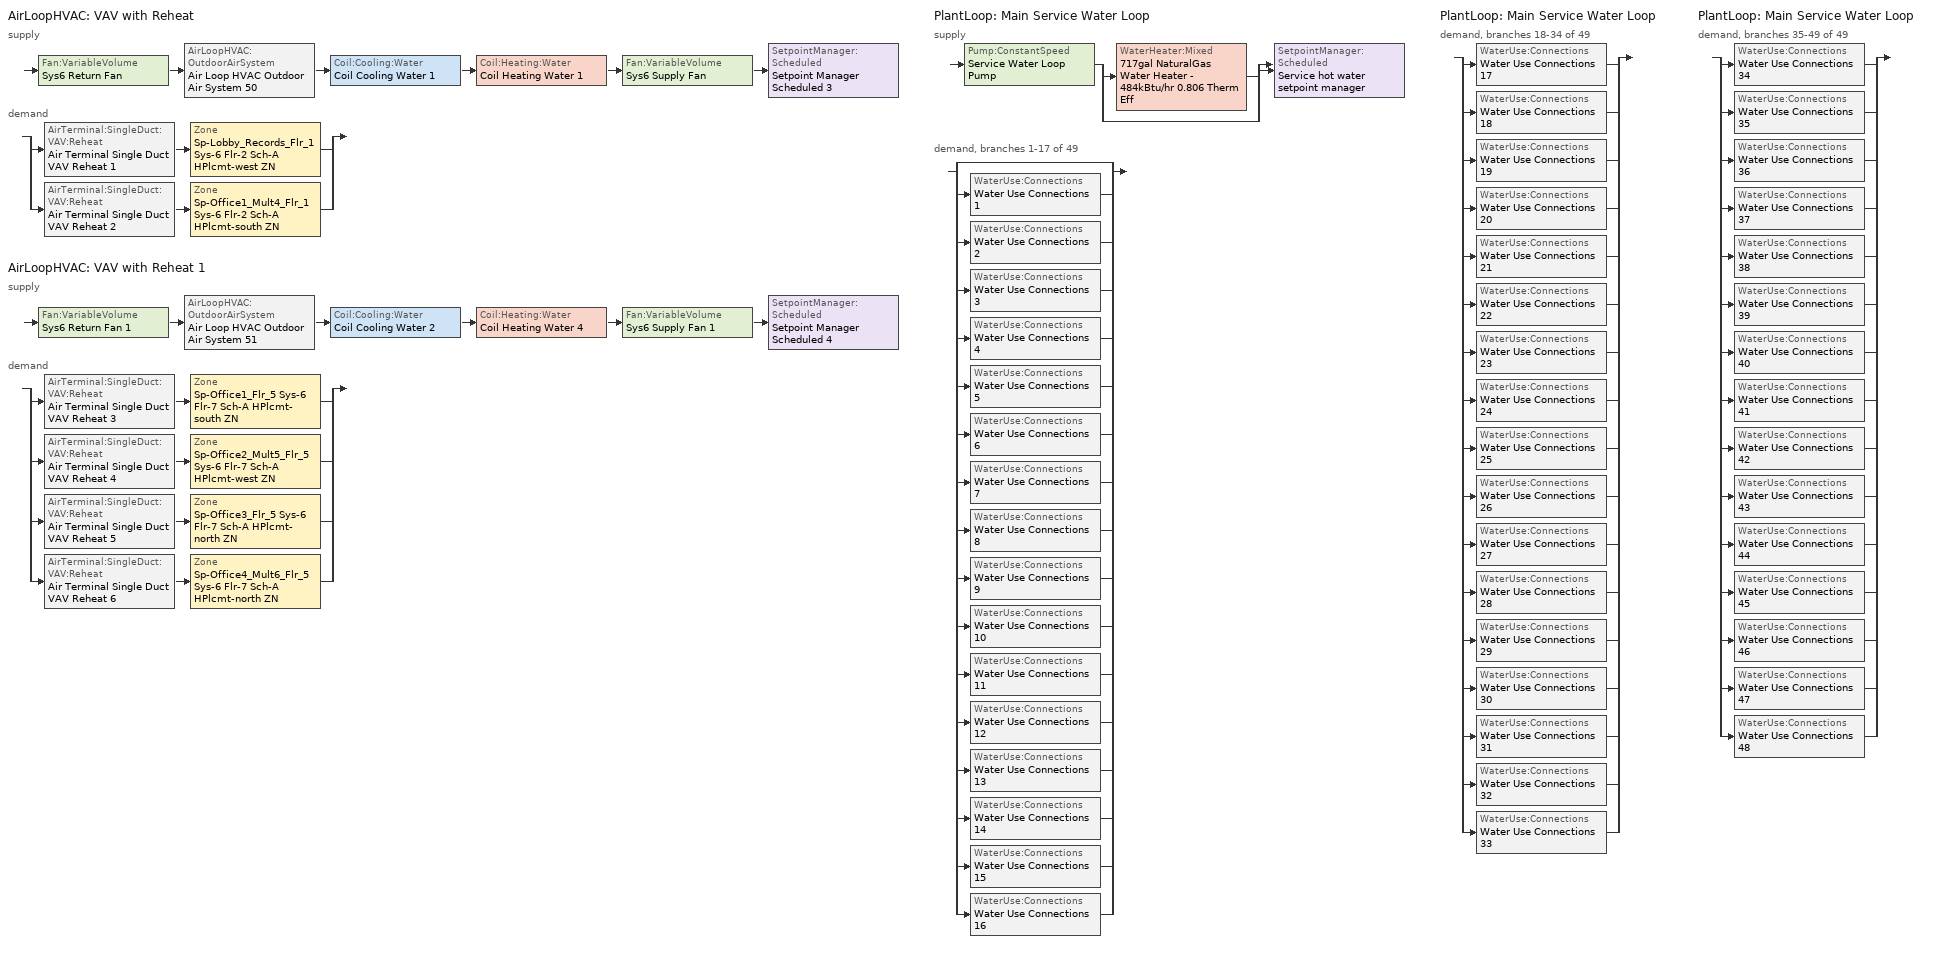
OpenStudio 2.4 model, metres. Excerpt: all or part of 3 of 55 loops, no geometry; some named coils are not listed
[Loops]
AirLoopHVAC 'VAV with Reheat'
 supply: Fan:VariableVolume 'Sys6 Return Fan' > AirLoopHVAC:OutdoorAirSystem 'Air Loop HVAC Outdoor Air System 50' > Coil:Cooling:Water 'Coil Cooling Water 1' > Coil:Heating:Water 'Coil Heating Water 1' > Fan:VariableVolume 'Sys6 Supply Fan' > SetpointManager:Scheduled 'Setpoint Manager Scheduled 3'
 demand: split
  | AirTerminal:SingleDuct:VAV:Reheat 'Air Terminal Single Duct VAV Reheat 1' > Zone 'Sp-Lobby_Records_Flr_1 Sys-6 Flr-2 Sch-A HPlcmt-west ZN'
  | AirTerminal:SingleDuct:VAV:Reheat 'Air Terminal Single Duct VAV Reheat 2' > Zone 'Sp-Office1_Mult4_Flr_1 Sys-6 Flr-2 Sch-A HPlcmt-south ZN'
AirLoopHVAC 'VAV with Reheat 1'
 supply: Fan:VariableVolume 'Sys6 Return Fan 1' > AirLoopHVAC:OutdoorAirSystem 'Air Loop HVAC Outdoor Air System 51' > Coil:Cooling:Water 'Coil Cooling Water 2' > Coil:Heating:Water 'Coil Heating Water 4' > Fan:VariableVolume 'Sys6 Supply Fan 1' > SetpointManager:Scheduled 'Setpoint Manager Scheduled 4'
 demand: split
  | AirTerminal:SingleDuct:VAV:Reheat 'Air Terminal Single Duct VAV Reheat 3' > Zone 'Sp-Office1_Flr_5 Sys-6 Flr-7 Sch-A HPlcmt-south ZN'
  | AirTerminal:SingleDuct:VAV:Reheat 'Air Terminal Single Duct VAV Reheat 4' > Zone 'Sp-Office2_Mult5_Flr_5 Sys-6 Flr-7 Sch-A HPlcmt-west ZN'
  | AirTerminal:SingleDuct:VAV:Reheat 'Air Terminal Single Duct VAV Reheat 5' > Zone 'Sp-Office3_Flr_5 Sys-6 Flr-7 Sch-A HPlcmt-north ZN'
  | AirTerminal:SingleDuct:VAV:Reheat 'Air Terminal Single Duct VAV Reheat 6' > Zone 'Sp-Office4_Mult6_Flr_5 Sys-6 Flr-7 Sch-A HPlcmt-north ZN'
PlantLoop 'Main Service Water Loop'
 supply: Pump:ConstantSpeed 'Service Water Loop Pump' > split
  | WaterHeater:Mixed '717gal NaturalGas Water Heater - 484kBtu/hr 0.806 Therm Eff'
  | bypass
  join > SetpointManager:Scheduled 'Service hot water setpoint manager'
 demand, branches 1-17 of 49: split
  | bypass
  | WaterUse:Connections 'Water Use Connections 1'
  | WaterUse:Connections 'Water Use Connections 2'
  | WaterUse:Connections 'Water Use Connections 3'
  | WaterUse:Connections 'Water Use Connections 4'
  | WaterUse:Connections 'Water Use Connections 5'
  | WaterUse:Connections 'Water Use Connections 6'
  | WaterUse:Connections 'Water Use Connections 7'
  | WaterUse:Connections 'Water Use Connections 8'
  | WaterUse:Connections 'Water Use Connections 9'
  | WaterUse:Connections 'Water Use Connections 10'
  | WaterUse:Connections 'Water Use Connections 11'
  | WaterUse:Connections 'Water Use Connections 12'
  | WaterUse:Connections 'Water Use Connections 13'
  | WaterUse:Connections 'Water Use Connections 14'
  | WaterUse:Connections 'Water Use Connections 15'
  | WaterUse:Connections 'Water Use Connections 16'
PlantLoop 'Main Service Water Loop'
 demand, branches 18-34 of 49: split
  | WaterUse:Connections 'Water Use Connections 17'
  | WaterUse:Connections 'Water Use Connections 18'
  | WaterUse:Connections 'Water Use Connections 19'
  | WaterUse:Connections 'Water Use Connections 20'
  | WaterUse:Connections 'Water Use Connections 21'
  | WaterUse:Connections 'Water Use Connections 22'
  | WaterUse:Connections 'Water Use Connections 23'
  | WaterUse:Connections 'Water Use Connections 24'
  | WaterUse:Connections 'Water Use Connections 25'
  | WaterUse:Connections 'Water Use Connections 26'
  | WaterUse:Connections 'Water Use Connections 27'
  | WaterUse:Connections 'Water Use Connections 28'
  | WaterUse:Connections 'Water Use Connections 29'
  | WaterUse:Connections 'Water Use Connections 30'
  | WaterUse:Connections 'Water Use Connections 31'
  | WaterUse:Connections 'Water Use Connections 32'
  | WaterUse:Connections 'Water Use Connections 33'
PlantLoop 'Main Service Water Loop'
 demand, branches 35-49 of 49: split
  | WaterUse:Connections 'Water Use Connections 34'
  | WaterUse:Connections 'Water Use Connections 35'
  | WaterUse:Connections 'Water Use Connections 36'
  | WaterUse:Connections 'Water Use Connections 37'
  | WaterUse:Connections 'Water Use Connections 38'
  | WaterUse:Connections 'Water Use Connections 39'
  | WaterUse:Connections 'Water Use Connections 40'
  | WaterUse:Connections 'Water Use Connections 41'
  | WaterUse:Connections 'Water Use Connections 42'
  | WaterUse:Connections 'Water Use Connections 43'
  | WaterUse:Connections 'Water Use Connections 44'
  | WaterUse:Connections 'Water Use Connections 45'
  | WaterUse:Connections 'Water Use Connections 46'
  | WaterUse:Connections 'Water Use Connections 47'
  | WaterUse:Connections 'Water Use Connections 48'
[Sizing:Zone] Zone Cooling Design Supply Air Temperature Input Method=SupplyAirTemperature; Zone Cooling Design Supply Air Temperature {C}=13; Zone Cooling Design Supply Air Temperature Difference {deltaC}=11.11; Zone Heating Design Supply Air Temperature Input Method=SupplyAirTemperature; Zone Heating Design Supply Air Temperature {C}=43; Zone Heating Design Supply Air Temperature Difference {deltaC}=11.11; Zone Cooling Design Supply Air Humidity Ratio {kg-H2O/kg-air}=0.0085; Zone Heating Design Supply Air Humidity Ratio {kg-H2O/kg-air}=0.008; Zone Heating Sizing Factor=1.3; Zone Cooling Sizing Factor=1.1; Cooling Design Air Flow Method=DesignDay; Heating Design Air Flow Method=DesignDay; Account for Dedicated Outdoor Air System=No; Dedicated Outdoor Air System Control Strategy=NeutralSupplyAir; Dedicated Outdoor Air Low Setpoint Temperature for Design {C}=autosize; Dedicated Outdoor Air High Setpoint Temperature for Design {C}=autosize
Sp-Lobby_Records_Flr_1 Sys-6 Flr-2 Sch-A HPlcmt-west ZN; Sp-Office1_Mult4_Flr_1 Sys-6 Flr-2 Sch-A HPlcmt-south ZN; Sp-Office3_Flr_5 Sys-6 Flr-7 Sch-A HPlcmt-north ZN; Sp-Office4_Mult6_Flr_5 Sys-6 Flr-7 Sch-A HPlcmt-north ZN; Sp-Office2_Mult5_Flr_5 Sys-6 Flr-7 Sch-A HPlcmt-west ZN; Sp-Office1_Flr_5 Sys-6 Flr-7 Sch-A HPlcmt-south ZN
[Zone equipment]
Sp-Lobby_Records_Flr_1 Sys-6 Flr-2 Sch-A HPlcmt-west ZN: Air Terminal Single Duct VAV Reheat 1, Zone HVAC Baseboard Convective Water 50
Sp-Office1_Mult4_Flr_1 Sys-6 Flr-2 Sch-A HPlcmt-south ZN: Air Terminal Single Duct VAV Reheat 2, Zone HVAC Baseboard Convective Water 51
Sp-Office3_Flr_5 Sys-6 Flr-7 Sch-A HPlcmt-north ZN: Air Terminal Single Duct VAV Reheat 5, Zone HVAC Baseboard Convective Water 54
Sp-Office4_Mult6_Flr_5 Sys-6 Flr-7 Sch-A HPlcmt-north ZN: Air Terminal Single Duct VAV Reheat 6, Zone HVAC Baseboard Convective Water 55
Sp-Office2_Mult5_Flr_5 Sys-6 Flr-7 Sch-A HPlcmt-west ZN: Air Terminal Single Duct VAV Reheat 4, Zone HVAC Baseboard Convective Water 53
Sp-Office1_Flr_5 Sys-6 Flr-7 Sch-A HPlcmt-south ZN: Air Terminal Single Duct VAV Reheat 3, Zone HVAC Baseboard Convective Water 52
[PlantLoop]
Main Service Water Loop: Glycol Concentration=0; Maximum Loop Temperature {C}=60; Minimum Loop Temperature {C}=10; Plant Loop Volume {m3}=Autocalculate; Load Distribution Scheme=Optimal
[Sizing:Plant]
Main Service Water Loop: Loop Type=Heating; Design Loop Exit Temperature {C}=60; Loop Design Temperature Difference {deltaC}=5; Sizing Option=NonCoincident; Zone Timesteps in Averaging Window=1; Coincident Sizing Factor Mode=None
[AirLoopHVAC] Design Supply Air Flow Rate {m3/s}=AutoSize
Name | Availability Schedule
VAV with Reheat | VAV with Reheat Occ Sch
VAV with Reheat 1 | VAV with Reheat 1 Occ Sch
[Sizing:System] Type of Load to Size On=Sensible; Design Outdoor Air Flow Rate {m3/s}=Autosize; Minimum System Air Flow Ratio=0.3; Preheat Design Temperature {C}=7; Preheat Design Humidity Ratio {kg-H2O/kg-Air}=0.008; Precool Design Temperature {C}=13; Precool Design Humidity Ratio {kg-H2O/kg-Air}=0.008; Central Cooling Design Supply Air Temperature {C}=13; Central Heating Design Supply Air Temperature {C}=13.1; Sizing Option=NonCoincident; 100% Outdoor Air in Cooling=No; 100% Outdoor Air in Heating=No; Central Cooling Design Supply Air Humidity Ratio {kg-H2O/kg-Air}=0.0085; Central Heating Design Supply Air Humidity Ratio {kg-H2O/kg-Air}=0.008; Cooling Design Air Flow Method=DesignDay; Cooling Design Air Flow Rate {m3/s}=0; Heating Design Air Flow Method=DesignDay; Heating Design Air Flow Rate {m3/s}=0; System Outdoor Air Method=ZoneSum; Zone Maximum Outdoor Air Fraction=1; Cooling Supply Air Flow Rate Per Floor Area {m3/s-m2}=0.00996765; Cooling Fraction of Autosized Cooling Supply Air Flow Rate=1; Cooling Supply Air Flow Rate Per Unit Cooling Capacity {m3/s-W}=3.94755e-05; Heating Supply Air Flow Rate Per Floor Area {m3/s-m2}=0.00996765; Heating Fraction of Autosized Heating Supply Air Flow Rate=1; Heating Fraction of Autosized Cooling Supply Air Flow Rate=1; Heating Supply Air Flow Rate Per Unit Heating Capacity {m3/s-W}=3.15882e-05; Cooling Design Capacity Method=CoolingDesignCapacity; Cooling Design Capacity {W}=autosize; Cooling Design Capacity Per Floor Area {W/m2}=234.7; Fraction of Autosized Cooling Design Capacity=1; Heating Design Capacity Method=HeatingDesignCapacity; Heating Design Capacity {W}=autosize; Heating Design Capacity Per Floor Area {W/m2}=157; Fraction of Autosized Heating Design Capacity=1; Central Cooling Capacity Control Method=OnOff
VAV with Reheat; VAV with Reheat 1
[Controller:OutdoorAir] Minimum Outdoor Air Flow Rate {m3/s}=autosize; Maximum Outdoor Air Flow Rate {m3/s}=Autosize; Economizer Control Type=DifferentialEnthalpy; Economizer Control Action Type=ModulateFlow; Lockout Type=NoLockout; Minimum Limit Type=FixedMinimum; High Humidity Control=No; Heat Recovery Bypass Control Type=BypassWhenWithinEconomizerLimits
Name | Minimum Outdoor Air Schedule | Controller Mechanical Ventilation
Controller Outdoor Air 50 | VAV with Reheat Occ Sch | Controller Mechanical Ventilation 50
Controller Outdoor Air 51 | VAV with Reheat 1 Occ Sch | Controller Mechanical Ventilation 51
[Controller:MechanicalVentilation] Availability Schedule=Always On Discrete; System Outdoor Air Method=ZoneSum
Controller Mechanical Ventilation 50; Controller Mechanical Ventilation 51
[AirLoopHVAC:OutdoorAirSystem]
Name | Controller
Air Loop HVAC Outdoor Air System 50 | Controller Outdoor Air 50
Air Loop HVAC Outdoor Air System 51 | Controller Outdoor Air 51
[Pump:ConstantSpeed]
Service Water Loop Pump: Rated Flow Rate {m3/s}=autosize; Rated Pump Head {Pa}=467509; Rated Power Consumption {W}=autosize; Motor Efficiency=0.855; Fraction of Motor Inefficiencies to Fluid Stream=0; Pump Control Type=Intermittent; Design Power Sizing Method=PowerPerFlowPerPressure; Design Electric Power per Unit Flow Rate {W/(m3/s)}=348701.1; Design Shaft Power per Unit Flow Rate per Unit Head {W-s/m3-Pa}=1.28205
[SetpointManager:Scheduled] Control Variable=Temperature
Name | Schedule
Setpoint Manager Scheduled 3 | Supply Air Temp
Setpoint Manager Scheduled 4 | Supply Air Temp 1
Service hot water setpoint manager | Service Water Loop Temp - 140F
[Fan:VariableVolume] Availability Schedule=Always On Discrete; Maximum Flow Rate {m3/s}=Autosize; Fan Power Minimum Flow Rate Input Method=Fraction; Fan Power Minimum Flow Fraction=0.68; Fan Power Minimum Air Flow Rate {m3/s}=0; Motor In Airstream Fraction=1; Fan Power Coefficient 1=-2.4176; Fan Power Coefficient 2=9.5874; Fan Power Coefficient 3=-11.559; Fan Power Coefficient 4=5.4009; Fan Power Coefficient 5=0
Name | Fan Efficiency | Pressure Rise {Pa} | Motor Efficiency
Sys6 Supply Fan; Sys6 Supply Fan 1 | 0.549965 | 1000 | 0.8461
Sys6 Return Fan; Sys6 Return Fan 1 | 0.299975 | 250 | 0.4615
[AirTerminal:SingleDuct:VAV:Reheat] Availability Schedule=Always On Discrete; Maximum Air Flow Rate {m3/s}=AutoSize; Zone Minimum Air Flow Input Method=Constant; Constant Minimum Air Flow Fraction=0.3; Maximum Hot Water or Steam Flow Rate {m3/s}=AutoSize; Minimum Hot Water or Steam Flow Rate {m3/s}=0; Convergence Tolerance=0.001; Damper Heating Action=Normal; Maximum Flow per Zone Floor Area During Reheat {m3/s-m2}=AutoSize; Maximum Flow Fraction During Reheat=0.5; Maximum Reheat Air Temperature {C}=43; Control For Outdoor Air=No
Name | Fixed Minimum Air Flow Rate {m3/s} | Reheat Coil
Air Terminal Single Duct VAV Reheat 1 | 2.94962 | Coil Heating Water 2
Air Terminal Single Duct VAV Reheat 2 | 0.0278709 | Coil Heating Water 3
Air Terminal Single Duct VAV Reheat 3 | 0.139391 | Coil Heating Water 5
Air Terminal Single Duct VAV Reheat 4 | 0.139318 | Coil Heating Water 6
Air Terminal Single Duct VAV Reheat 5 | 0.139355 | Coil Heating Water 7
Air Terminal Single Duct VAV Reheat 6 | 0.0278709 | Coil Heating Water 8
[WaterHeater:Mixed]
717gal NaturalGas Water Heater - 484kBtu/hr 0.806 Therm Eff: Tank Volume {m3}=2.71555; Setpoint Temperature Schedule=Service Water Loop Temp - 140F; Deadband Temperature Difference {deltaC}=2; Maximum Temperature Limit {C}=82.2222; Heater Control Type=Cycle; Heater Maximum Capacity {W}=141888; Heater Fuel Type=NaturalGas; Heater Thermal Efficiency=0.805868; Part Load Factor Curve=SWH-EFFFPLR-NECB2011; Off Cycle Parasitic Fuel Consumption Rate {W}=20; Off Cycle Parasitic Fuel Type=NaturalGas; Off Cycle Parasitic Heat Fraction to Tank=0.8; On Cycle Parasitic Fuel Type=NaturalGas; On Cycle Parasitic Heat Fraction to Tank=0; Ambient Temperature Indicator=Schedule; Ambient Temperature Schedule=Water Heater Ambient Temp Schedule - 70F; Off Cycle Loss Coefficient to Ambient Temperature {W/K}=21.411; On Cycle Loss Coefficient to Ambient Temperature {W/K}=21.411; Use Side Effectiveness=1; Source Side Effectiveness=1; Use Side Design Flow Rate {m3/s}=autosize; Source Side Design Flow Rate {m3/s}=autosize; Indirect Water Heating Recovery Time {hr}=1.5; Source Side Flow Control Mode=IndirectHeatPrimarySetpoint
[WaterUse:Connections]
Name | Water Use Equipment Name 1
Water Use Connections 1 | Basement Service Water Use 2.87gal/min
Water Use Connections 2 | Dining_flr_5 Service Water Use 0.53gal/min
Water Use Connections 3 | Er_exam1_mult4_flr_1 Service Water Use 0.09gal/min
Water Use Connections 4 | Er_exam3_mult4_flr_1 Service Water Use 0.09gal/min
Water Use Connections 5 | Er_nursestn_lobby_flr_1 Service Water Use 0.24gal/min
Water Use Connections 6 | Er_trauma1_flr_1 Service Water Use 0.02gal/min
Water Use Connections 7 | Er_trauma2_flr_1 Service Water Use 0.02gal/min
Water Use Connections 8 | Er_triage_mult4_flr_1 Service Water Use 0.09gal/min
Water Use Connections 9 | Icu_flr_2 Service Water Use 0.47gal/min
Water Use Connections 10 | Icu_nursestn_lobby_flr_2 Service Water Use 0.13gal/min
Water Use Connections 11 | Ic_patroom1_mult5_flr_2 Service Water Use 0.04gal/min
Water Use Connections 12 | Ic_patroom2_flr_2 Service Water Use 0.01gal/min
Water Use Connections 13 | Ic_patroom3_mult6_flr_2 Service Water Use 0.05gal/min
Water Use Connections 14 | Kitchen_flr_5 Service Water Use 0.47gal/min
Water Use Connections 15 | Lab_flr_3 Service Water Use 0.2gal/min
Water Use Connections 16 | Lab_flr_4 Service Water Use 0.2gal/min
Water Use Connections 17 | Lobby_records_flr_1 Service Water Use 0.57gal/min
Water Use Connections 18 | Nursestn_lobby_flr_3 Service Water Use 0.17gal/min
Water Use Connections 19 | Nursestn_lobby_flr_4 Service Water Use 0.17gal/min
Water Use Connections 20 | Nursestn_lobby_flr_5 Service Water Use 0.2gal/min
Water Use Connections 21 | Office1_flr_5 Service Water Use 0.03gal/min
Water Use Connections 22 | Office1_mult4_flr_1 Service Water Use 0.03gal/min
Water Use Connections 23 | Office2_mult5_flr_5 Service Water Use 0.13gal/min
Water Use Connections 24 | Office3_flr_5 Service Water Use 0.03gal/min
Water Use Connections 25 | Office4_mult6_flr_5 Service Water Use 0.03gal/min
Water Use Connections 26 | Or1_flr_2 Service Water Use 0.07gal/min
Water Use Connections 27 | Or2_mult5_flr_2 Service Water Use 0.36gal/min
Water Use Connections 28 | Or3_flr_2 Service Water Use 0.07gal/min
Water Use Connections 29 | Or4_flr_2 Service Water Use 0.29gal/min
Water Use Connections 30 | Or_nursestn_lobby_flr_2 Service Water Use 0.19gal/min
Water Use Connections 31 | Patroom1_mult10_flr_3 Service Water Use 0.08gal/min
Water Use Connections 32 | Patroom1_mult10_flr_4 Service Water Use 0.08gal/min
Water Use Connections 33 | Patroom2_flr_3 Service Water Use 0.01gal/min
Water Use Connections 34 | Patroom2_flr_4 Service Water Use 0.01gal/min
Water Use Connections 35 | Patroom3_mult10_flr_3 Service Water Use 0.08gal/min
Water Use Connections 36 | Patroom3_mult10_flr_4 Service Water Use 0.08gal/min
Water Use Connections 37 | Patroom4_flr_3 Service Water Use 0.01gal/min
Water Use Connections 38 | Patroom4_flr_4 Service Water Use 0.01gal/min
Water Use Connections 39 | Patroom5_mult10_flr_3 Service Water Use 0.08gal/min
Water Use Connections 40 | Patroom5_mult10_flr_4 Service Water Use 0.08gal/min
Water Use Connections 41 | Patroom6_flr_3 Service Water Use 0.01gal/min
Water Use Connections 42 | Patroom6_flr_4 Service Water Use 0.01gal/min
Water Use Connections 43 | Patroom7_mult10_flr_3 Service Water Use 0.08gal/min
Water Use Connections 44 | Patroom7_mult10_flr_4 Service Water Use 0.08gal/min
Water Use Connections 45 | Patroom8_flr_3 Service Water Use 0.01gal/min
Water Use Connections 46 | Patroom8_flr_4 Service Water Use 0.01gal/min
Water Use Connections 47 | Phystherapy_flr_3 Service Water Use 0.09gal/min
Water Use Connections 48 | Radiology_flr_4 Service Water Use 0.19gal/min
[WaterUse:Equipment:Definition]
Name | Peak Flow Rate {m3/s} | Target Temperature Schedule | Sensible Fraction Schedule | Latent Fraction Schedule
Basement Service Water Use Def 2.87gal/min | 0.000181035 | Schedule Ruleset 5 | Schedule Ruleset 3 | Schedule Ruleset 4
Dining_flr_5 Service Water Use Def 0.53gal/min | 3.3697e-05 | Schedule Ruleset 8 | Schedule Ruleset 6 | Schedule Ruleset 7
Er_exam1_mult4_flr_1 Service Water Use Def 0.09gal/min | 5.39732e-06 | Schedule Ruleset 11 | Schedule Ruleset 9 | Schedule Ruleset 10
Er_exam3_mult4_flr_1 Service Water Use Def 0.09gal/min | 5.39732e-06 | Schedule Ruleset 14 | Schedule Ruleset 12 | Schedule Ruleset 13
Er_nursestn_lobby_flr_1 Service Water Use Def 0.24gal/min | 1.50038e-05 | Schedule Ruleset 17 | Schedule Ruleset 15 | Schedule Ruleset 16
Er_trauma1_flr_1 Service Water Use Def 0.02gal/min | 1.34933e-06 | Schedule Ruleset 20 | Schedule Ruleset 18 | Schedule Ruleset 19
Er_trauma2_flr_1 Service Water Use Def 0.02gal/min | 1.34933e-06 | Schedule Ruleset 23 | Schedule Ruleset 21 | Schedule Ruleset 22
Er_triage_mult4_flr_1 Service Water Use Def 0.09gal/min | 5.39732e-06 | Schedule Ruleset 26 | Schedule Ruleset 24 | Schedule Ruleset 25
Icu_flr_2 Service Water Use Def 0.47gal/min | 2.99179e-05 | Schedule Ruleset 29 | Schedule Ruleset 27 | Schedule Ruleset 28
Icu_nursestn_lobby_flr_2 Service Water Use Def 0.13gal/min | 8.12072e-06 | Schedule Ruleset 32 | Schedule Ruleset 30 | Schedule Ruleset 31
Ic_patroom1_mult5_flr_2 Service Water Use Def 0.04gal/min | 2.52999e-06 | Schedule Ruleset 35 | Schedule Ruleset 33 | Schedule Ruleset 34
Ic_patroom2_flr_2 Service Water Use Def 0.01gal/min | 6.74665e-07 | Schedule Ruleset 38 | Schedule Ruleset 36 | Schedule Ruleset 37
Ic_patroom3_mult6_flr_2 Service Water Use Def 0.05gal/min | 3.03599e-06 | Schedule Ruleset 41 | Schedule Ruleset 39 | Schedule Ruleset 40
Kitchen_flr_5 Service Water Use Def 0.47gal/min | 2.99607e-05 | Schedule Ruleset 44 | Schedule Ruleset 42 | Schedule Ruleset 43
Lab_flr_3 Service Water Use Def 0.2gal/min | 1.28186e-05 | Schedule Ruleset 47 | Schedule Ruleset 45 | Schedule Ruleset 46
Lab_flr_4 Service Water Use Def 0.2gal/min | 1.28186e-05 | Schedule Ruleset 50 | Schedule Ruleset 48 | Schedule Ruleset 49
Lobby_records_flr_1 Service Water Use Def 0.57gal/min | 3.57004e-05 | Schedule Ruleset 53 | Schedule Ruleset 51 | Schedule Ruleset 52
Nursestn_lobby_flr_3 Service Water Use Def 0.17gal/min | 1.0999e-05 | Schedule Ruleset 56 | Schedule Ruleset 54 | Schedule Ruleset 55
Nursestn_lobby_flr_4 Service Water Use Def 0.17gal/min | 1.0999e-05 | Schedule Ruleset 59 | Schedule Ruleset 57 | Schedule Ruleset 58
Nursestn_lobby_flr_5 Service Water Use Def 0.2gal/min | 1.26348e-05 | Schedule Ruleset 62 | Schedule Ruleset 60 | Schedule Ruleset 61
Office1_flr_5 Service Water Use Def 0.03gal/min | 1.68711e-06 | Schedule Ruleset 65 | Schedule Ruleset 63 | Schedule Ruleset 64
Office1_mult4_flr_1 Service Water Use Def 0.03gal/min | 1.68666e-06 | Schedule Ruleset 68 | Schedule Ruleset 66 | Schedule Ruleset 67
Office2_mult5_flr_5 Service Water Use Def 0.13gal/min | 8.4311e-06 | Schedule Ruleset 71 | Schedule Ruleset 69 | Schedule Ruleset 70
Office3_flr_5 Service Water Use Def 0.03gal/min | 1.68666e-06 | Schedule Ruleset 74 | Schedule Ruleset 72 | Schedule Ruleset 73
Office4_mult6_flr_5 Service Water Use Def 0.03gal/min | 2.024e-06 | Schedule Ruleset 77 | Schedule Ruleset 75 | Schedule Ruleset 76
Or1_flr_2 Service Water Use Def 0.07gal/min | 4.5007e-06 | Schedule Ruleset 80 | Schedule Ruleset 78 | Schedule Ruleset 79
Or2_mult5_flr_2 Service Water Use Def 0.36gal/min | 2.25035e-05 | Schedule Ruleset 83 | Schedule Ruleset 81 | Schedule Ruleset 82
Or3_flr_2 Service Water Use Def 0.07gal/min | 4.5007e-06 | Schedule Ruleset 86 | Schedule Ruleset 84 | Schedule Ruleset 85
Or4_flr_2 Service Water Use Def 0.29gal/min | 1.80028e-05 | Schedule Ruleset 89 | Schedule Ruleset 87 | Schedule Ruleset 88
Or_nursestn_lobby_flr_2 Service Water Use Def 0.19gal/min | 1.22963e-05 | Schedule Ruleset 92 | Schedule Ruleset 90 | Schedule Ruleset 91
Patroom1_mult10_flr_3 Service Water Use Def 0.08gal/min | 5.05999e-06 | Schedule Ruleset 95 | Schedule Ruleset 93 | Schedule Ruleset 94
Patroom1_mult10_flr_4 Service Water Use Def 0.08gal/min | 5.05999e-06 | Schedule Ruleset 98 | Schedule Ruleset 96 | Schedule Ruleset 97
Patroom2_flr_3 Service Water Use Def 0.01gal/min | 8.43331e-07 | Schedule Ruleset 101 | Schedule Ruleset 99 | Schedule Ruleset 100
Patroom2_flr_4 Service Water Use Def 0.01gal/min | 8.43331e-07 | Schedule Ruleset 104 | Schedule Ruleset 102 | Schedule Ruleset 103
Patroom3_mult10_flr_3 Service Water Use Def 0.08gal/min | 4.89176e-06 | Schedule Ruleset 107 | Schedule Ruleset 105 | Schedule Ruleset 106
Patroom3_mult10_flr_4 Service Water Use Def 0.08gal/min | 4.89176e-06 | Schedule Ruleset 110 | Schedule Ruleset 108 | Schedule Ruleset 109
Patroom4_flr_3 Service Water Use Def 0.01gal/min | 8.43331e-07 | Schedule Ruleset 113 | Schedule Ruleset 111 | Schedule Ruleset 112
Patroom4_flr_4 Service Water Use Def 0.01gal/min | 8.43331e-07 | Schedule Ruleset 116 | Schedule Ruleset 114 | Schedule Ruleset 115
Patroom5_mult10_flr_3 Service Water Use Def 0.08gal/min | 5.05999e-06 | Schedule Ruleset 119 | Schedule Ruleset 117 | Schedule Ruleset 118
Patroom5_mult10_flr_4 Service Water Use Def 0.08gal/min | 5.05999e-06 | Schedule Ruleset 122 | Schedule Ruleset 120 | Schedule Ruleset 121
Patroom6_flr_3 Service Water Use Def 0.01gal/min | 6.74665e-07 | Schedule Ruleset 125 | Schedule Ruleset 123 | Schedule Ruleset 124
Patroom6_flr_4 Service Water Use Def 0.01gal/min | 6.74665e-07 | Schedule Ruleset 128 | Schedule Ruleset 126 | Schedule Ruleset 127
Patroom7_mult10_flr_3 Service Water Use Def 0.08gal/min | 4.89176e-06 | Schedule Ruleset 131 | Schedule Ruleset 129 | Schedule Ruleset 130
Patroom7_mult10_flr_4 Service Water Use Def 0.08gal/min | 4.89176e-06 | Schedule Ruleset 134 | Schedule Ruleset 132 | Schedule Ruleset 133
Patroom8_flr_3 Service Water Use Def 0.01gal/min | 6.74665e-07 | Schedule Ruleset 137 | Schedule Ruleset 135 | Schedule Ruleset 136
Patroom8_flr_4 Service Water Use Def 0.01gal/min | 6.74665e-07 | Schedule Ruleset 140 | Schedule Ruleset 138 | Schedule Ruleset 139
Phystherapy_flr_3 Service Water Use Def 0.09gal/min | 5.92255e-06 | Schedule Ruleset 143 | Schedule Ruleset 141 | Schedule Ruleset 142
Radiology_flr_4 Service Water Use Def 0.19gal/min | 1.18066e-05 | Schedule Ruleset 146 | Schedule Ruleset 144 | Schedule Ruleset 145
[WaterUse:Equipment]
Name | Water Use Equipment Definition | Space | Flow Rate Fraction Schedule
Basement Service Water Use 2.87gal/min | Basement Service Water Use Def 2.87gal/min | Basement | NECB-A-Service Water Heating
Dining_flr_5 Service Water Use 0.53gal/min | Dining_flr_5 Service Water Use Def 0.53gal/min | Dining_Flr_5 | NECB-B-Service Water Heating
Er_exam1_mult4_flr_1 Service Water Use 0.09gal/min | Er_exam1_mult4_flr_1 Service Water Use Def 0.09gal/min | ER_Exam1_Mult4_Flr_1 | NECB-H-Service Water Heating
Er_exam3_mult4_flr_1 Service Water Use 0.09gal/min | Er_exam3_mult4_flr_1 Service Water Use Def 0.09gal/min | ER_Exam3_Mult4_Flr_1 | NECB-H-Service Water Heating
Er_nursestn_lobby_flr_1 Service Water Use 0.24gal/min | Er_nursestn_lobby_flr_1 Service Water Use Def 0.24gal/min | ER_NurseStn_Lobby_Flr_1 | NECB-H-Service Water Heating
Er_trauma1_flr_1 Service Water Use 0.02gal/min | Er_trauma1_flr_1 Service Water Use Def 0.02gal/min | ER_Trauma1_Flr_1 | NECB-H-Service Water Heating
Er_trauma2_flr_1 Service Water Use 0.02gal/min | Er_trauma2_flr_1 Service Water Use Def 0.02gal/min | ER_Trauma2_Flr_1 | NECB-H-Service Water Heating
Er_triage_mult4_flr_1 Service Water Use 0.09gal/min | Er_triage_mult4_flr_1 Service Water Use Def 0.09gal/min | ER_Triage_Mult4_Flr_1 | NECB-H-Service Water Heating
Icu_flr_2 Service Water Use 0.47gal/min | Icu_flr_2 Service Water Use Def 0.47gal/min | ICU_Flr_2 | NECB-H-Service Water Heating
Icu_nursestn_lobby_flr_2 Service Water Use 0.13gal/min | Icu_nursestn_lobby_flr_2 Service Water Use Def 0.13gal/min | ICU_NurseStn_Lobby_Flr_2 | NECB-H-Service Water Heating
Ic_patroom1_mult5_flr_2 Service Water Use 0.04gal/min | Ic_patroom1_mult5_flr_2 Service Water Use Def 0.04gal/min | IC_PatRoom1_Mult5_Flr_2 | NECB-H-Service Water Heating
Ic_patroom2_flr_2 Service Water Use 0.01gal/min | Ic_patroom2_flr_2 Service Water Use Def 0.01gal/min | IC_PatRoom2_Flr_2 | NECB-H-Service Water Heating
Ic_patroom3_mult6_flr_2 Service Water Use 0.05gal/min | Ic_patroom3_mult6_flr_2 Service Water Use Def 0.05gal/min | IC_PatRoom3_Mult6_Flr_2 | NECB-H-Service Water Heating
Kitchen_flr_5 Service Water Use 0.47gal/min | Kitchen_flr_5 Service Water Use Def 0.47gal/min | Kitchen_Flr_5 | NECB-B-Service Water Heating
Lab_flr_3 Service Water Use 0.2gal/min | Lab_flr_3 Service Water Use Def 0.2gal/min | Lab_Flr_3 | NECB-A-Service Water Heating
Lab_flr_4 Service Water Use 0.2gal/min | Lab_flr_4 Service Water Use Def 0.2gal/min | Lab_Flr_4 | NECB-A-Service Water Heating
Lobby_records_flr_1 Service Water Use 0.57gal/min | Lobby_records_flr_1 Service Water Use Def 0.57gal/min | Lobby_Records_Flr_1 | NECB-A-Service Water Heating
Nursestn_lobby_flr_3 Service Water Use 0.17gal/min | Nursestn_lobby_flr_3 Service Water Use Def 0.17gal/min | NurseStn_Lobby_Flr_3 | NECB-H-Service Water Heating
Nursestn_lobby_flr_4 Service Water Use 0.17gal/min | Nursestn_lobby_flr_4 Service Water Use Def 0.17gal/min | NurseStn_Lobby_Flr_4 | NECB-H-Service Water Heating
Nursestn_lobby_flr_5 Service Water Use 0.2gal/min | Nursestn_lobby_flr_5 Service Water Use Def 0.2gal/min | NurseStn_Lobby_Flr_5 | NECB-H-Service Water Heating
Office1_flr_5 Service Water Use 0.03gal/min | Office1_flr_5 Service Water Use Def 0.03gal/min | Office1_Flr_5 | NECB-A-Service Water Heating
Office1_mult4_flr_1 Service Water Use 0.03gal/min | Office1_mult4_flr_1 Service Water Use Def 0.03gal/min | Office1_Mult4_Flr_1 | NECB-A-Service Water Heating
Office2_mult5_flr_5 Service Water Use 0.13gal/min | Office2_mult5_flr_5 Service Water Use Def 0.13gal/min | Office2_Mult5_Flr_5 | NECB-A-Service Water Heating
Office3_flr_5 Service Water Use 0.03gal/min | Office3_flr_5 Service Water Use Def 0.03gal/min | Office3_Flr_5 | NECB-A-Service Water Heating
Office4_mult6_flr_5 Service Water Use 0.03gal/min | Office4_mult6_flr_5 Service Water Use Def 0.03gal/min | Office4_Mult6_Flr_5 | NECB-A-Service Water Heating
Or1_flr_2 Service Water Use 0.07gal/min | Or1_flr_2 Service Water Use Def 0.07gal/min | OR1_Flr_2 | NECB-H-Service Water Heating
Or2_mult5_flr_2 Service Water Use 0.36gal/min | Or2_mult5_flr_2 Service Water Use Def 0.36gal/min | OR2_Mult5_Flr_2 | NECB-H-Service Water Heating
Or3_flr_2 Service Water Use 0.07gal/min | Or3_flr_2 Service Water Use Def 0.07gal/min | OR3_Flr_2 | NECB-H-Service Water Heating
Or4_flr_2 Service Water Use 0.29gal/min | Or4_flr_2 Service Water Use Def 0.29gal/min | OR4_Flr_2 | NECB-H-Service Water Heating
Or_nursestn_lobby_flr_2 Service Water Use 0.19gal/min | Or_nursestn_lobby_flr_2 Service Water Use Def 0.19gal/min | OR_NurseStn_Lobby_Flr_2 | NECB-H-Service Water Heating
Patroom1_mult10_flr_3 Service Water Use 0.08gal/min | Patroom1_mult10_flr_3 Service Water Use Def 0.08gal/min | PatRoom1_Mult10_Flr_3 | NECB-H-Service Water Heating
Patroom1_mult10_flr_4 Service Water Use 0.08gal/min | Patroom1_mult10_flr_4 Service Water Use Def 0.08gal/min | PatRoom1_Mult10_Flr_4 | NECB-H-Service Water Heating
Patroom2_flr_3 Service Water Use 0.01gal/min | Patroom2_flr_3 Service Water Use Def 0.01gal/min | PatRoom2_Flr_3 | NECB-H-Service Water Heating
Patroom2_flr_4 Service Water Use 0.01gal/min | Patroom2_flr_4 Service Water Use Def 0.01gal/min | PatRoom2_Flr_4 | NECB-H-Service Water Heating
Patroom3_mult10_flr_3 Service Water Use 0.08gal/min | Patroom3_mult10_flr_3 Service Water Use Def 0.08gal/min | PatRoom3_Mult10_Flr_3 | NECB-H-Service Water Heating
Patroom3_mult10_flr_4 Service Water Use 0.08gal/min | Patroom3_mult10_flr_4 Service Water Use Def 0.08gal/min | PatRoom3_Mult10_Flr_4 | NECB-H-Service Water Heating
Patroom4_flr_3 Service Water Use 0.01gal/min | Patroom4_flr_3 Service Water Use Def 0.01gal/min | PatRoom4_Flr_3 | NECB-H-Service Water Heating
Patroom4_flr_4 Service Water Use 0.01gal/min | Patroom4_flr_4 Service Water Use Def 0.01gal/min | PatRoom4_Flr_4 | NECB-H-Service Water Heating
Patroom5_mult10_flr_3 Service Water Use 0.08gal/min | Patroom5_mult10_flr_3 Service Water Use Def 0.08gal/min | PatRoom5_Mult10_Flr_3 | NECB-H-Service Water Heating
Patroom5_mult10_flr_4 Service Water Use 0.08gal/min | Patroom5_mult10_flr_4 Service Water Use Def 0.08gal/min | PatRoom5_Mult10_Flr_4 | NECB-H-Service Water Heating
Patroom6_flr_3 Service Water Use 0.01gal/min | Patroom6_flr_3 Service Water Use Def 0.01gal/min | PatRoom6_Flr_3 | NECB-H-Service Water Heating
Patroom6_flr_4 Service Water Use 0.01gal/min | Patroom6_flr_4 Service Water Use Def 0.01gal/min | PatRoom6_Flr_4 | NECB-H-Service Water Heating
Patroom7_mult10_flr_3 Service Water Use 0.08gal/min | Patroom7_mult10_flr_3 Service Water Use Def 0.08gal/min | PatRoom7_Mult10_Flr_3 | NECB-H-Service Water Heating
Patroom7_mult10_flr_4 Service Water Use 0.08gal/min | Patroom7_mult10_flr_4 Service Water Use Def 0.08gal/min | PatRoom7_Mult10_Flr_4 | NECB-H-Service Water Heating
Patroom8_flr_3 Service Water Use 0.01gal/min | Patroom8_flr_3 Service Water Use Def 0.01gal/min | PatRoom8_Flr_3 | NECB-H-Service Water Heating
Patroom8_flr_4 Service Water Use 0.01gal/min | Patroom8_flr_4 Service Water Use Def 0.01gal/min | PatRoom8_Flr_4 | NECB-H-Service Water Heating
Phystherapy_flr_3 Service Water Use 0.09gal/min | Phystherapy_flr_3 Service Water Use Def 0.09gal/min | PhysTherapy_Flr_3 | NECB-C-Service Water Heating
Radiology_flr_4 Service Water Use 0.19gal/min | Radiology_flr_4 Service Water Use Def 0.19gal/min | Radiology_Flr_4 | NECB-H-Service Water Heating
[Schedule:Ruleset]
Supply Air Temp: Default Day Schedule=Supply Air Temp Default
Supply Air Temp 1: Default Day Schedule=Supply Air Temp Default 1
Service Water Loop Temp - 140F: Default Day Schedule=Service Water Loop Temp - 140F Default
Water Heater Ambient Temp Schedule - 70F: Default Day Schedule=Water Heater Ambient Temp Schedule - 70F Default
Schedule Ruleset 3: Default Day Schedule=Schedule Day 7
Schedule Ruleset 4: Default Day Schedule=Schedule Day 8
Schedule Ruleset 5: Default Day Schedule=Schedule Day 9
NECB-A-Service Water Heating: Default Day Schedule=NECB-A-Service Water Heating Default
Schedule Ruleset 6: Default Day Schedule=Schedule Day 10
Schedule Ruleset 7: Default Day Schedule=Schedule Day 11
Schedule Ruleset 8: Default Day Schedule=Schedule Day 12
NECB-B-Service Water Heating: Default Day Schedule=NECB-B-Service Water Heating Default
Schedule Ruleset 9: Default Day Schedule=Schedule Day 13
Schedule Ruleset 10: Default Day Schedule=Schedule Day 14
Schedule Ruleset 11: Default Day Schedule=Schedule Day 15
NECB-H-Service Water Heating: Default Day Schedule=NECB-H-Service Water Heating Default
Schedule Ruleset 12: Default Day Schedule=Schedule Day 16
Schedule Ruleset 13: Default Day Schedule=Schedule Day 17
Schedule Ruleset 14: Default Day Schedule=Schedule Day 18
Schedule Ruleset 15: Default Day Schedule=Schedule Day 19
Schedule Ruleset 16: Default Day Schedule=Schedule Day 20
Schedule Ruleset 17: Default Day Schedule=Schedule Day 21
Schedule Ruleset 18: Default Day Schedule=Schedule Day 22
Schedule Ruleset 19: Default Day Schedule=Schedule Day 23
Schedule Ruleset 20: Default Day Schedule=Schedule Day 24
Schedule Ruleset 21: Default Day Schedule=Schedule Day 25
Schedule Ruleset 22: Default Day Schedule=Schedule Day 26
Schedule Ruleset 23: Default Day Schedule=Schedule Day 27
Schedule Ruleset 24: Default Day Schedule=Schedule Day 28
Schedule Ruleset 25: Default Day Schedule=Schedule Day 29
Schedule Ruleset 26: Default Day Schedule=Schedule Day 30
Schedule Ruleset 27: Default Day Schedule=Schedule Day 31
Schedule Ruleset 28: Default Day Schedule=Schedule Day 32
Schedule Ruleset 29: Default Day Schedule=Schedule Day 33
Schedule Ruleset 30: Default Day Schedule=Schedule Day 34
Schedule Ruleset 31: Default Day Schedule=Schedule Day 35
Schedule Ruleset 32: Default Day Schedule=Schedule Day 36
Schedule Ruleset 33: Default Day Schedule=Schedule Day 37
Schedule Ruleset 34: Default Day Schedule=Schedule Day 38
Schedule Ruleset 35: Default Day Schedule=Schedule Day 39
Schedule Ruleset 36: Default Day Schedule=Schedule Day 40
Schedule Ruleset 37: Default Day Schedule=Schedule Day 41
Schedule Ruleset 38: Default Day Schedule=Schedule Day 42
Schedule Ruleset 39: Default Day Schedule=Schedule Day 43
Schedule Ruleset 40: Default Day Schedule=Schedule Day 44
Schedule Ruleset 41: Default Day Schedule=Schedule Day 45
Schedule Ruleset 42: Default Day Schedule=Schedule Day 46
Schedule Ruleset 43: Default Day Schedule=Schedule Day 47
Schedule Ruleset 44: Default Day Schedule=Schedule Day 48
Schedule Ruleset 45: Default Day Schedule=Schedule Day 49
Schedule Ruleset 46: Default Day Schedule=Schedule Day 50
Schedule Ruleset 47: Default Day Schedule=Schedule Day 51
Schedule Ruleset 48: Default Day Schedule=Schedule Day 52
Schedule Ruleset 49: Default Day Schedule=Schedule Day 53
Schedule Ruleset 50: Default Day Schedule=Schedule Day 54
Schedule Ruleset 51: Default Day Schedule=Schedule Day 55
Schedule Ruleset 52: Default Day Schedule=Schedule Day 56
Schedule Ruleset 53: Default Day Schedule=Schedule Day 57
Schedule Ruleset 54: Default Day Schedule=Schedule Day 58
Schedule Ruleset 55: Default Day Schedule=Schedule Day 59
Schedule Ruleset 56: Default Day Schedule=Schedule Day 60
Schedule Ruleset 57: Default Day Schedule=Schedule Day 61
Schedule Ruleset 58: Default Day Schedule=Schedule Day 62
Schedule Ruleset 59: Default Day Schedule=Schedule Day 63
Schedule Ruleset 60: Default Day Schedule=Schedule Day 64
Schedule Ruleset 61: Default Day Schedule=Schedule Day 65
Schedule Ruleset 62: Default Day Schedule=Schedule Day 66
Schedule Ruleset 63: Default Day Schedule=Schedule Day 67
Schedule Ruleset 64: Default Day Schedule=Schedule Day 68
Schedule Ruleset 65: Default Day Schedule=Schedule Day 69
Schedule Ruleset 66: Default Day Schedule=Schedule Day 70
Schedule Ruleset 67: Default Day Schedule=Schedule Day 71
Schedule Ruleset 68: Default Day Schedule=Schedule Day 72
Schedule Ruleset 69: Default Day Schedule=Schedule Day 73
Schedule Ruleset 70: Default Day Schedule=Schedule Day 74
Schedule Ruleset 71: Default Day Schedule=Schedule Day 75
Schedule Ruleset 72: Default Day Schedule=Schedule Day 76
Schedule Ruleset 73: Default Day Schedule=Schedule Day 77
Schedule Ruleset 74: Default Day Schedule=Schedule Day 78
Schedule Ruleset 75: Default Day Schedule=Schedule Day 79
Schedule Ruleset 76: Default Day Schedule=Schedule Day 80
Schedule Ruleset 77: Default Day Schedule=Schedule Day 81
Schedule Ruleset 78: Default Day Schedule=Schedule Day 82
Schedule Ruleset 79: Default Day Schedule=Schedule Day 83
Schedule Ruleset 80: Default Day Schedule=Schedule Day 84
Schedule Ruleset 81: Default Day Schedule=Schedule Day 85
Schedule Ruleset 82: Default Day Schedule=Schedule Day 86
Schedule Ruleset 83: Default Day Schedule=Schedule Day 87
Schedule Ruleset 84: Default Day Schedule=Schedule Day 88
Schedule Ruleset 85: Default Day Schedule=Schedule Day 89
Schedule Ruleset 86: Default Day Schedule=Schedule Day 90
Schedule Ruleset 87: Default Day Schedule=Schedule Day 91
Schedule Ruleset 88: Default Day Schedule=Schedule Day 92
Schedule Ruleset 89: Default Day Schedule=Schedule Day 93
Schedule Ruleset 90: Default Day Schedule=Schedule Day 94
Schedule Ruleset 91: Default Day Schedule=Schedule Day 95
Schedule Ruleset 92: Default Day Schedule=Schedule Day 96
Schedule Ruleset 93: Default Day Schedule=Schedule Day 97
Schedule Ruleset 94: Default Day Schedule=Schedule Day 98
Schedule Ruleset 95: Default Day Schedule=Schedule Day 99
Schedule Ruleset 96: Default Day Schedule=Schedule Day 100
Schedule Ruleset 97: Default Day Schedule=Schedule Day 101
Schedule Ruleset 98: Default Day Schedule=Schedule Day 102
Schedule Ruleset 99: Default Day Schedule=Schedule Day 103
Schedule Ruleset 100: Default Day Schedule=Schedule Day 104
Schedule Ruleset 101: Default Day Schedule=Schedule Day 105
Schedule Ruleset 102: Default Day Schedule=Schedule Day 106
Schedule Ruleset 103: Default Day Schedule=Schedule Day 107
Schedule Ruleset 104: Default Day Schedule=Schedule Day 108
Schedule Ruleset 105: Default Day Schedule=Schedule Day 109
Schedule Ruleset 106: Default Day Schedule=Schedule Day 110
Schedule Ruleset 107: Default Day Schedule=Schedule Day 111
Schedule Ruleset 108: Default Day Schedule=Schedule Day 112
Schedule Ruleset 109: Default Day Schedule=Schedule Day 113
Schedule Ruleset 110: Default Day Schedule=Schedule Day 114
Schedule Ruleset 111: Default Day Schedule=Schedule Day 115
Schedule Ruleset 112: Default Day Schedule=Schedule Day 116
Schedule Ruleset 113: Default Day Schedule=Schedule Day 117
Schedule Ruleset 114: Default Day Schedule=Schedule Day 118
Schedule Ruleset 115: Default Day Schedule=Schedule Day 119
Schedule Ruleset 116: Default Day Schedule=Schedule Day 120
Schedule Ruleset 117: Default Day Schedule=Schedule Day 121
Schedule Ruleset 118: Default Day Schedule=Schedule Day 122
Schedule Ruleset 119: Default Day Schedule=Schedule Day 123
Schedule Ruleset 120: Default Day Schedule=Schedule Day 124
Schedule Ruleset 121: Default Day Schedule=Schedule Day 125
Schedule Ruleset 122: Default Day Schedule=Schedule Day 126
Schedule Ruleset 123: Default Day Schedule=Schedule Day 127
Schedule Ruleset 124: Default Day Schedule=Schedule Day 128
Schedule Ruleset 125: Default Day Schedule=Schedule Day 129
Schedule Ruleset 126: Default Day Schedule=Schedule Day 130
Schedule Ruleset 127: Default Day Schedule=Schedule Day 131
Schedule Ruleset 128: Default Day Schedule=Schedule Day 132
Schedule Ruleset 129: Default Day Schedule=Schedule Day 133
Schedule Ruleset 130: Default Day Schedule=Schedule Day 134
Schedule Ruleset 131: Default Day Schedule=Schedule Day 135
Schedule Ruleset 132: Default Day Schedule=Schedule Day 136
Schedule Ruleset 133: Default Day Schedule=Schedule Day 137
Schedule Ruleset 134: Default Day Schedule=Schedule Day 138
Schedule Ruleset 135: Default Day Schedule=Schedule Day 139
Schedule Ruleset 136: Default Day Schedule=Schedule Day 140
Schedule Ruleset 137: Default Day Schedule=Schedule Day 141
Schedule Ruleset 138: Default Day Schedule=Schedule Day 142
Schedule Ruleset 139: Default Day Schedule=Schedule Day 143
Schedule Ruleset 140: Default Day Schedule=Schedule Day 144
Schedule Ruleset 141: Default Day Schedule=Schedule Day 145
Schedule Ruleset 142: Default Day Schedule=Schedule Day 146
Schedule Ruleset 143: Default Day Schedule=Schedule Day 147
NECB-C-Service Water Heating: Default Day Schedule=NECB-C-Service Water Heating Default
Schedule Ruleset 144: Default Day Schedule=Schedule Day 148
Schedule Ruleset 145: Default Day Schedule=Schedule Day 149
Schedule Ruleset 146: Default Day Schedule=Schedule Day 150
VAV with Reheat Occ Sch: Default Day Schedule=VAV with Reheat Occ Sch Default; Summer Design Day Schedule=VAV with Reheat Occ Sch Summer Design Day; Winter Design Day Schedule=VAV with Reheat Occ Sch Winter Design Day
VAV with Reheat 1 Occ Sch: Default Day Schedule=VAV with Reheat 1 Occ Sch Default; Summer Design Day Schedule=VAV with Reheat 1 Occ Sch Summer Design Day; Winter Design Day Schedule=VAV with Reheat 1 Occ Sch Winter Design Day
[Schedule:Day]
Supply Air Temp Default; Supply Air Temp Default 1: 24, 0, 13
Service Water Loop Temp - 140F Default; Schedule Day 9; Schedule Day 12; Schedule Day 15; Schedule Day 18; Schedule Day 21; Schedule Day 24; Schedule Day 27; Schedule Day 30; Schedule Day 33; Schedule Day 36; Schedule Day 39; Schedule Day 42; Schedule Day 45; Schedule Day 48; Schedule Day 51; Schedule Day 54; Schedule Day 57; Schedule Day 60; Schedule Day 63; Schedule Day 66; Schedule Day 69; Schedule Day 72; Schedule Day 75; Schedule Day 78; Schedule Day 81; Schedule Day 84; Schedule Day 87; Schedule Day 90; Schedule Day 93; Schedule Day 96; Schedule Day 99; Schedule Day 102; Schedule Day 105; Schedule Day 108; Schedule Day 111; Schedule Day 114; Schedule Day 117; Schedule Day 120; Schedule Day 123; Schedule Day 126; Schedule Day 129; Schedule Day 132; Schedule Day 135; Schedule Day 138; Schedule Day 141; Schedule Day 144; Schedule Day 147; Schedule Day 150: 24, 0, 60
Water Heater Ambient Temp Schedule - 70F Default: 24, 0, 21.1111
Schedule Day 7; Schedule Day 10; Schedule Day 13; Schedule Day 16; Schedule Day 19; Schedule Day 22; Schedule Day 25; Schedule Day 28; Schedule Day 31; Schedule Day 34; Schedule Day 37; Schedule Day 40; Schedule Day 43; Schedule Day 46; Schedule Day 49; Schedule Day 52; Schedule Day 55; Schedule Day 58; Schedule Day 61; Schedule Day 64; Schedule Day 67; Schedule Day 70; Schedule Day 73; Schedule Day 76; Schedule Day 79; Schedule Day 82; Schedule Day 85; Schedule Day 88; Schedule Day 91; Schedule Day 94; Schedule Day 97; Schedule Day 100; Schedule Day 103; Schedule Day 106; Schedule Day 109; Schedule Day 112; Schedule Day 115; Schedule Day 118; Schedule Day 121; Schedule Day 124; Schedule Day 127; Schedule Day 130; Schedule Day 133; Schedule Day 136; Schedule Day 139; Schedule Day 142; Schedule Day 145; Schedule Day 148: 24, 0, 0.2
Schedule Day 8; NECB-A-Service Water Heating Sat Day; NECB-A-Service Water Heating Sun|Hol Day; Schedule Day 11; Schedule Day 14; Schedule Day 17; Schedule Day 20; Schedule Day 23; Schedule Day 26; Schedule Day 29; Schedule Day 32; Schedule Day 35; Schedule Day 38; Schedule Day 41; Schedule Day 44; Schedule Day 47; Schedule Day 50; Schedule Day 53; Schedule Day 56; Schedule Day 59; Schedule Day 62; Schedule Day 65; Schedule Day 68; Schedule Day 71; Schedule Day 74; Schedule Day 77; Schedule Day 80; Schedule Day 83; Schedule Day 86; Schedule Day 89; Schedule Day 92; Schedule Day 95; Schedule Day 98; Schedule Day 101; Schedule Day 104; Schedule Day 107; Schedule Day 110; Schedule Day 113; Schedule Day 116; Schedule Day 119; Schedule Day 122; Schedule Day 125; Schedule Day 128; Schedule Day 131; Schedule Day 134; Schedule Day 137; Schedule Day 140; Schedule Day 143; Schedule Day 146; Schedule Day 149: 24, 0, 0.05
NECB-A-Service Water Heating Default; NECB-A-Service Water Heating Default|Wkdy Day: 7, 0, 0.05, 8, 0, 0.1, 10, 0, 0.5, 16, 0, 0.9, 17, 0, 0.7, 18, 0, 0.5, 19, 0, 0.3, 22, 0, 0.2, 24, 0, 0.05
NECB-B-Service Water Heating Default; NECB-B-Service Water Heating Default|Wkdy Day: 1, 0, 0.6, 2, 0, 0.5, 9, 0, 0.05, 11, 0, 0.7, 12, 0, 0.4, 13, 0, 0.5, 15, 0, 0.6, 16, 0, 0.4, 18, 0, 0.3, 19, 0, 0.4, 20, 0, 0.5, 22, 0, 0.8, 24, 0, 0.9
NECB-B-Service Water Heating Sat Day: 1, 0, 0.7, 2, 0, 0.6, 9, 0, 0.05, 11, 0, 0.7, 12, 0, 0.4, 13, 0, 0.5, 15, 0, 0.6, 16, 0, 0.4, 18, 0, 0.3, 19, 0, 0.4, 20, 0, 0.5, 22, 0, 0.8, 24, 0, 0.9
NECB-B-Service Water Heating Sun|Hol Day: 1, 0, 0.5, 2, 0, 0.6, 9, 0, 0.05, 11, 0, 0.7, 12, 0, 0.4, 13, 0, 0.5, 15, 0, 0.6, 16, 0, 0.4, 18, 0, 0.3, 19, 0, 0.4, 20, 0, 0.5, 22, 0, 0.8, 24, 0, 0.5
NECB-H-Service Water Heating Default; NECB-H-Service Water Heating Default|Wkdy Day; NECB-H-Service Water Heating Sat Day; NECB-H-Service Water Heating Sun|Hol Day: 24, 0, 0.9
NECB-C-Service Water Heating Default; NECB-C-Service Water Heating Default|Wkdy Day: 8, 0, 0.05, 9, 0, 0.1, 10, 0, 0.2, 11, 0, 0.3, 12, 0, 0.4, 16, 0, 0.8, 17, 0, 0.6, 18, 0, 0.4, 19, 0, 0.3, 21, 0, 0.2, 24, 0, 0.05
NECB-C-Service Water Heating Sat Day: 8, 0, 0.05, 9, 0, 0.1, 10, 0, 0.2, 11, 0, 0.3, 12, 0, 0.5, 16, 0, 0.9, 17, 0, 0.7, 18, 0, 0.5, 19, 0, 0.3, 21, 0, 0.2, 24, 0, 0.05
NECB-C-Service Water Heating Sun|Hol Day: 10, 0, 0.05, 11, 0, 0.1, 12, 0, 0.2, 13, 0, 0.4, 15, 0, 0.8, 16, 0, 0.6, 17, 0, 0.4, 18, 0, 0.3, 19, 0, 0.2, 24, 0, 0.05
VAV with Reheat Occ Sch Default; VAV with Reheat Occ Sch Winter Design Day; VAV with Reheat Occ Sch Summer Design Day; VAV with Reheat 1 Occ Sch Default; VAV with Reheat 1 Occ Sch Winter Design Day; VAV with Reheat 1 Occ Sch Summer Design Day: 24, 0, 1
VAV with Reheat Occ Sch Monday; VAV with Reheat Occ Sch Tuesday; VAV with Reheat Occ Sch Wednesday; VAV with Reheat Occ Sch Thursday; VAV with Reheat Occ Sch Friday; VAV with Reheat 1 Occ Sch Monday; VAV with Reheat 1 Occ Sch Tuesday; VAV with Reheat 1 Occ Sch Wednesday; VAV with Reheat 1 Occ Sch Thursday; VAV with Reheat 1 Occ Sch Friday: 8, 0, 0, 19, 0, 1, 24, 0, 0
VAV with Reheat Occ Sch Saturday; VAV with Reheat Occ Sch Sunday; VAV with Reheat 1 Occ Sch Saturday; VAV with Reheat 1 Occ Sch Sunday: 24, 0, 0
[Schedule:Rule] Date Specification Type=DateRange; Start Month=1; Start Day=1; End Month=12
Name | Schedule Ruleset | Rule Order | Day Schedule | Apply Monday | Apply Tuesday | Apply Wednesday | Apply Thursday | Apply Friday | End Day | Apply Saturday | Apply Sunday
Schedule Rule 62 | NECB-A-Service Water Heating | 2 | NECB-A-Service Water Heating Default|Wkdy Day | Yes | Yes | Yes | Yes | Yes | 31
Schedule Rule 63 | NECB-A-Service Water Heating | 1 | NECB-A-Service Water Heating Sat Day |  |  |  |  |  | 31 | Yes
Schedule Rule 64 | NECB-A-Service Water Heating | 0 | NECB-A-Service Water Heating Sun|Hol Day |  |  |  |  |  | 31 |  | Yes
Schedule Rule 65 | NECB-B-Service Water Heating | 2 | NECB-B-Service Water Heating Default|Wkdy Day | Yes | Yes | Yes | Yes | Yes | 31
Schedule Rule 66 | NECB-B-Service Water Heating | 1 | NECB-B-Service Water Heating Sat Day |  |  |  |  |  | 31 | Yes
Schedule Rule 67 | NECB-B-Service Water Heating | 0 | NECB-B-Service Water Heating Sun|Hol Day |  |  |  |  |  | 31 |  | Yes
Schedule Rule 68 | NECB-H-Service Water Heating | 2 | NECB-H-Service Water Heating Default|Wkdy Day | Yes | Yes | Yes | Yes | Yes | 31
Schedule Rule 69 | NECB-H-Service Water Heating | 1 | NECB-H-Service Water Heating Sat Day |  |  |  |  |  | 31 | Yes
Schedule Rule 70 | NECB-H-Service Water Heating | 0 | NECB-H-Service Water Heating Sun|Hol Day |  |  |  |  |  | 31 |  | Yes
Schedule Rule 71 | NECB-C-Service Water Heating | 2 | NECB-C-Service Water Heating Default|Wkdy Day | Yes | Yes | Yes | Yes | Yes | 31
Schedule Rule 72 | NECB-C-Service Water Heating | 1 | NECB-C-Service Water Heating Sat Day |  |  |  |  |  | 31 | Yes
Schedule Rule 73 | NECB-C-Service Water Heating | 0 | NECB-C-Service Water Heating Sun|Hol Day |  |  |  |  |  | 31 |  | Yes
VAV with Reheat Occ Sch Monday Rule | VAV with Reheat Occ Sch | 6 | VAV with Reheat Occ Sch Monday | Yes |  |  |  |  | 25
VAV with Reheat Occ Sch Tuesday Rule | VAV with Reheat Occ Sch | 5 | VAV with Reheat Occ Sch Tuesday |  | Yes |  |  |  | 26
VAV with Reheat Occ Sch Wednesday Rule | VAV with Reheat Occ Sch | 4 | VAV with Reheat Occ Sch Wednesday |  |  | Yes |  |  | 27
VAV with Reheat Occ Sch Thursday Rule | VAV with Reheat Occ Sch | 3 | VAV with Reheat Occ Sch Thursday |  |  |  | Yes |  | 28
VAV with Reheat Occ Sch Friday Rule | VAV with Reheat Occ Sch | 2 | VAV with Reheat Occ Sch Friday |  |  |  |  | Yes | 29
VAV with Reheat Occ Sch Saturday Rule | VAV with Reheat Occ Sch | 1 | VAV with Reheat Occ Sch Saturday |  |  |  |  |  | 30 | Yes
VAV with Reheat Occ Sch Sunday Rule | VAV with Reheat Occ Sch | 0 | VAV with Reheat Occ Sch Sunday |  |  |  |  |  | 31 |  | Yes
VAV with Reheat 1 Occ Sch Monday Rule | VAV with Reheat 1 Occ Sch | 6 | VAV with Reheat 1 Occ Sch Monday | Yes |  |  |  |  | 25
VAV with Reheat 1 Occ Sch Tuesday Rule | VAV with Reheat 1 Occ Sch | 5 | VAV with Reheat 1 Occ Sch Tuesday |  | Yes |  |  |  | 26
VAV with Reheat 1 Occ Sch Wednesday Rule | VAV with Reheat 1 Occ Sch | 4 | VAV with Reheat 1 Occ Sch Wednesday |  |  | Yes |  |  | 27
VAV with Reheat 1 Occ Sch Thursday Rule | VAV with Reheat 1 Occ Sch | 3 | VAV with Reheat 1 Occ Sch Thursday |  |  |  | Yes |  | 28
VAV with Reheat 1 Occ Sch Friday Rule | VAV with Reheat 1 Occ Sch | 2 | VAV with Reheat 1 Occ Sch Friday |  |  |  |  | Yes | 29
VAV with Reheat 1 Occ Sch Saturday Rule | VAV with Reheat 1 Occ Sch | 1 | VAV with Reheat 1 Occ Sch Saturday |  |  |  |  |  | 30 | Yes
VAV with Reheat 1 Occ Sch Sunday Rule | VAV with Reheat 1 Occ Sch | 0 | VAV with Reheat 1 Occ Sch Sunday |  |  |  |  |  | 31 |  | Yes
[Schedule:Constant]
Always On Discrete: Value=1
[Curve:Cubic]
SWH-EFFFPLR-NECB2011: Coefficient1 Constant=0.7576; Coefficient2 x=1.0071; Coefficient3 x**2=-1.4443; Coefficient4 x**3=0.6844; Minimum Value of x=0; Maximum Value of x=1
